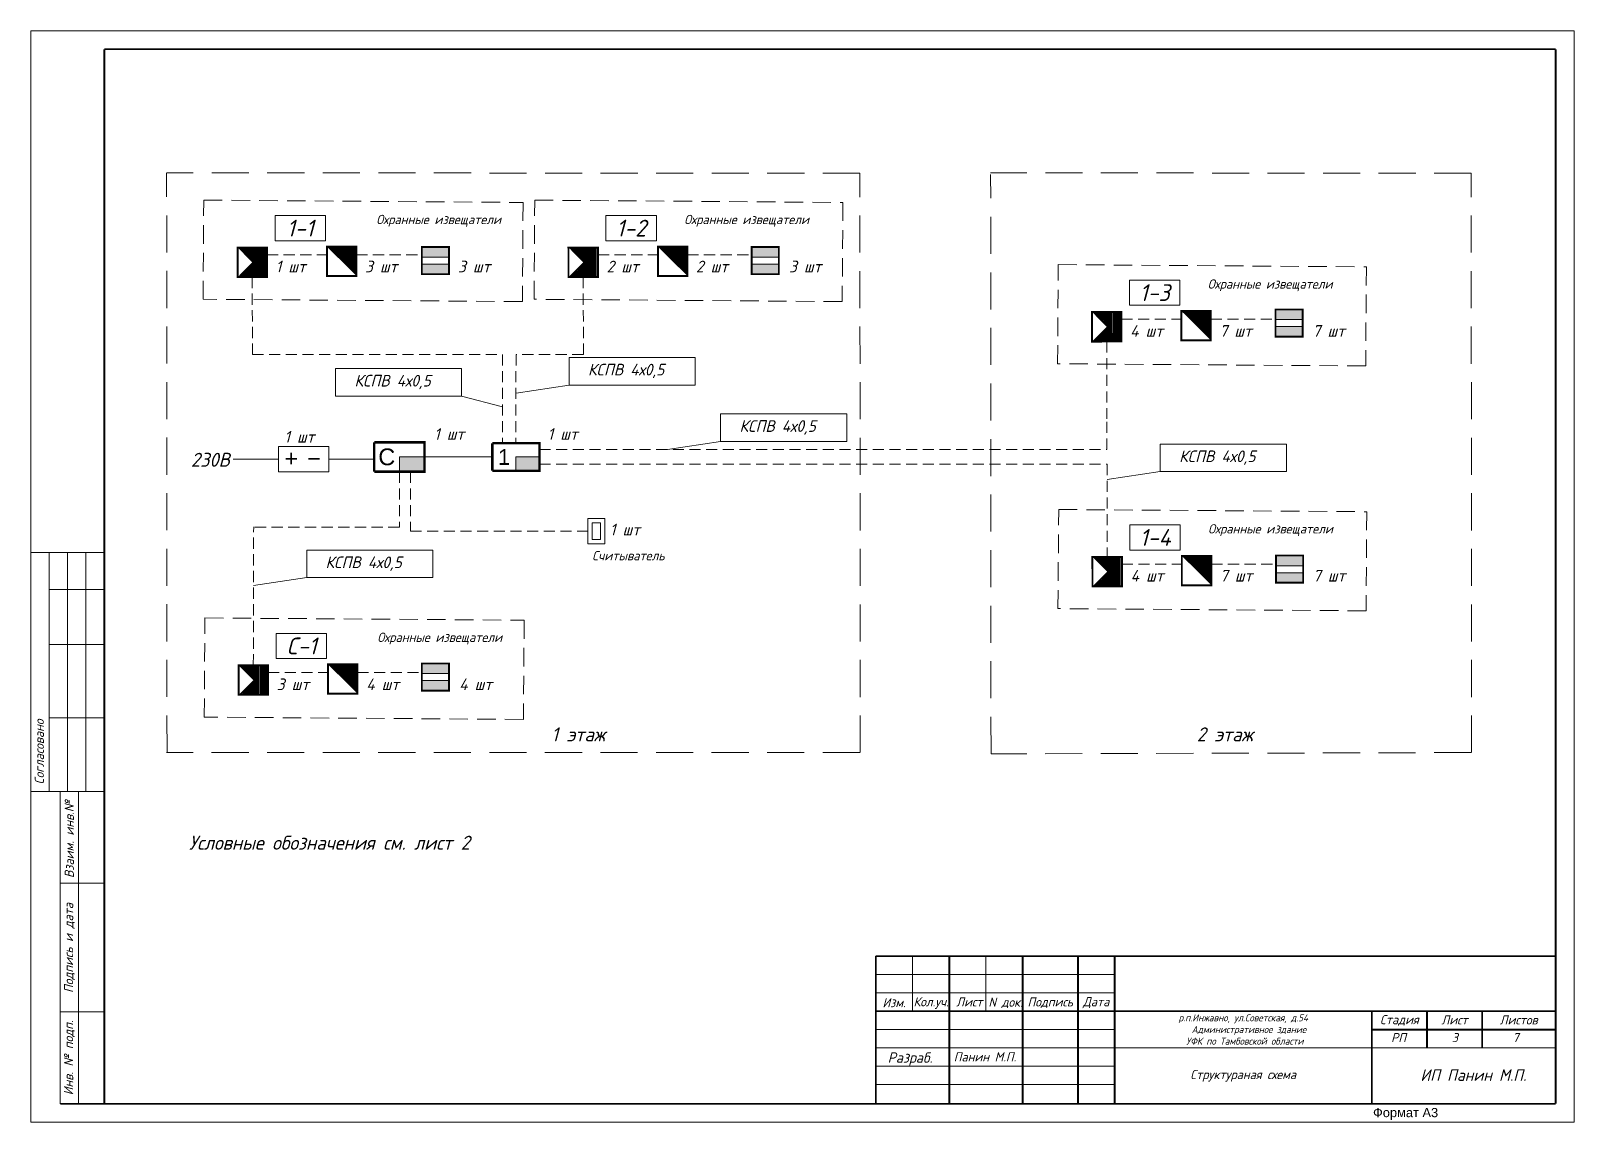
# Model space of a CAD drawing. Header units: inches. Extents: x 859 to 2125, y 393 to 1751.
# Drawn here: x 1376.7 to 1509, y 1393.5 to 1487 of the extents above; entities that cross this region are included whole.
import ezdxf

# ---------------------------------------------------------------- set-up
doc = ezdxf.new("R2010")
doc.units = ezdxf.units.IN
doc.header["$MEASUREMENT"] = 0
doc.linetypes.add('HIDDEN2', pattern=[4.7625, 3.175, -1.5875])
doc.linetypes.add('НЕВИДИМАЯ', pattern=[9.525, 6.35, -3.175])
doc.layers.get('0').transparency = 0.7
doc.layers.add('DESC', color=7, linetype='Continuous')
doc.styles.get("Standard").update_dxf_attribs({"font": 'GOST_Common Italic_0.ttf'})

# ---------------------------------------------------------------- blocks, each defined once
blk = doc.blocks.new('Объем')
at = {"const_width": 0.2}
blk.add_lwpolyline([(0, 0), (0, 3), (3, 3), (3, 0)], close=True, dxfattribs=at)
for points in [[(0.21, 2.94), (0.21, 0.09)], [(0.41, 2.94), (0.41, 0.09)], [(0.61, 2.94), (0.61, 0.09)], [(0.8, 2.94), (0.8, 0.09)], [(1.01, 2.94), (1.01, 0.09)], [(1.21, 2.94), (1.21, 0.09)], [(1.39, 1.52), (2.81, 2.97)], [(1.39, 2.94), (1.39, 0.09)], [(1.39, 1.48), (2.82, 0.03)], [(1.56, 2.93), (1.56, 1.76)], [(1.76, 2.94), (1.76, 1.94)], [(1.94, 2.95), (1.94, 2.15)], [(2.13, 2.93), (2.13, 2.33)], [(2.3, 2.93), (2.3, 2.52)], [(2.49, 2.94), (2.49, 2.7)], [(1.56, 0.09), (1.56, 1.25)], [(1.74, 0.06), (1.74, 1.05)], [(1.94, 0.06), (1.94, 0.87)], [(2.13, 0.05), (2.13, 0.66)], [(2.31, 0.06), (2.31, 0.48)], [(2.49, 0.07), (2.49, 0.29)]]:
    blk.add_lwpolyline(points, dxfattribs=at)
blk = doc.blocks.new('Звуковой')
blk.add_lwpolyline([(0.1, 2.9, 0, 4, 0), (1.5, 1.51, 4, 4, 0)], format="xyseb")
at = {"const_width": 0.2}
blk.add_lwpolyline([(0, 0), (0, 3), (3, 3), (3, 0)], close=True, dxfattribs=at)

msp = doc.modelspace()

# ---------------------------------------------------------------- hatches: boundary and pattern name
at = {"layer": 'DESC', "lineweight": 15}
h = msp.add_hatch(color=0, dxfattribs=at)
h.dxf.hatch_style = 1
h.paths.add_polyline_path([(1410.24, 1467.02), (1410.24, 1466.16), (1412.57, 1466.16), (1412.57, 1467.02)])
h.paths.add_polyline_path([(1412.57, 1467.62), (1412.57, 1468.49), (1410.24, 1468.49), (1410.24, 1467.62)])
h = msp.add_hatch(color=0, dxfattribs=at)
h.dxf.hatch_style = 1
h.paths.add_polyline_path([(1438.51, 1467.02), (1438.51, 1466.16), (1440.84, 1466.16), (1440.84, 1467.02)])
h.paths.add_polyline_path([(1440.84, 1467.62), (1440.84, 1468.49), (1438.51, 1468.49), (1438.51, 1467.62)])
h = msp.add_hatch(color=0, dxfattribs=at)
h.dxf.hatch_style = 1
h.paths.add_polyline_path([(1483.42, 1461.67), (1483.42, 1460.81), (1485.75, 1460.81), (1485.75, 1461.67)])
h.paths.add_polyline_path([(1485.75, 1462.27), (1485.75, 1463.14), (1483.42, 1463.14), (1483.42, 1462.27)])
at = {"layer": 'DESC'}
for points in [[(1408.31, 1450.49), (1408.31, 1449.23), (1410.47, 1449.23), (1410.47, 1450.49)], [(1418.3, 1450.49), (1418.3, 1449.31), (1420.32, 1449.31), (1420.32, 1450.49)]]:
    msp.add_hatch(color=0, dxfattribs=at).paths.add_polyline_path(points)
at = {"layer": 'DESC', "lineweight": 15}
h = msp.add_hatch(color=0, dxfattribs=at)
h.dxf.hatch_style = 1
h.paths.add_polyline_path([(1483.46, 1440.57), (1483.46, 1439.71), (1485.79, 1439.71), (1485.79, 1440.57)])
h.paths.add_polyline_path([(1485.79, 1441.17), (1485.79, 1442.04), (1483.46, 1442.04), (1483.46, 1441.17)])
h = msp.add_hatch(color=0, dxfattribs=at)
h.dxf.hatch_style = 1
h.paths.add_polyline_path([(1410.24, 1431.32), (1410.24, 1430.46), (1412.57, 1430.46), (1412.57, 1431.32)])
h.paths.add_polyline_path([(1412.57, 1431.92), (1412.57, 1432.79), (1410.24, 1432.79), (1410.24, 1431.92)])

# ---------------------------------------------------------------- linework, layer by layer
at = {"layer": 'DESC', "color": 7, "lineweight": 15}
for p, q in [((1376.72, 1393.47), (1376.72, 1487.02)), ((1376.72, 1487.02), (1509.02, 1487.02)), ((1509.02, 1487.02), (1509.02, 1393.47)), ((1452.3, 1407.7), (1452.3, 1402.98)), ((1458.6, 1407.7), (1458.6, 1402.98)), ((1449.15, 1406.13), (1469.63, 1406.13)), ((1449.15, 1404.55), (1469.63, 1404.55)), ((1449.15, 1401.4), (1469.63, 1401.4)), ((1449.15, 1399.83), (1469.63, 1399.83)), ((1469.63, 1399.83), (1507.43, 1399.83)), ((1449.15, 1398.25), (1469.63, 1398.25)), ((1449.15, 1396.68), (1469.63, 1396.68)), ((1509.02, 1393.47), (1376.72, 1393.47))]:
    msp.add_line(p, q, dxfattribs=at)
at = {"layer": 'DESC', "color": 0, "linetype": 'HIDDEN2', "lineweight": 15}
for p, q in [((1447.79, 1474.83), (1388.36, 1474.84)), ((1388.39, 1425.16), (1388.36, 1474.83)), ((1447.82, 1425.15), (1447.79, 1474.82)), ((1500.2, 1474.83), (1459, 1474.84)), ((1459.03, 1425.04), (1459, 1474.7)), ((1500.22, 1425.15), (1500.2, 1474.82)), ((1447.78, 1425.15), (1388.36, 1425.16)), ((1500.19, 1425.15), (1459.03, 1425.04))]:
    msp.add_line(p, q, dxfattribs=at)
at = {"layer": 'DESC', "color": 0, "linetype": 'HIDDEN2', "lineweight": 15, "ltscale": 0.3}
for p, q in [((1396.96, 1467.83), (1402.1, 1467.83)), ((1404.62, 1467.83), (1410.07, 1467.83)), ((1425.33, 1467.83), (1430.47, 1467.83)), ((1432.99, 1467.83), (1438.45, 1467.83)), ((1395.7, 1465.92), (1395.71, 1459.28)), ((1424.07, 1465.92), (1424.09, 1459.28)), ((1470.21, 1462.3), (1475.35, 1462.3)), ((1477.87, 1462.31), (1483.33, 1462.31)), ((1395.71, 1459.28), (1417.16, 1459.28)), ((1417.16, 1459.28), (1417.16, 1451.67)), ((1418.31, 1459.28), (1418.3, 1451.67)), ((1424.09, 1459.28), (1418.31, 1459.28)), ((1468.95, 1460.39), (1468.97, 1453.76)), ((1468.97, 1451.13), (1468.97, 1453.76)), ((1420.32, 1451.13), (1468.97, 1451.13)), ((1408.31, 1449.23), (1408.31, 1444.47)), ((1409.26, 1449.23), (1409.26, 1444.13)), ((1420.32, 1449.87), (1468.98, 1449.87)), ((1468.98, 1449.87), (1468.98, 1441.92)), ((1395.79, 1432.62), (1395.82, 1444.5)), ((1408.31, 1444.47), (1395.82, 1444.47)), ((1409.26, 1444.13), (1424.47, 1444.13)), ((1470.24, 1441.31), (1475.39, 1441.31)), ((1477.91, 1441.31), (1483.36, 1441.31)), ((1397.05, 1432.01), (1402.19, 1432.01)), ((1404.71, 1432.01), (1410.17, 1432.01))]:
    msp.add_line(p, q, dxfattribs=at)
at = {"layer": 'DESC', "color": 0, "lineweight": 15}
for p, q in [((1422.86, 1456.66), (1418.31, 1455.97)), ((1413.65, 1455.71), (1417.16, 1454.79)), ((1435.85, 1451.82), (1431.3, 1451.13)), ((1394.06, 1450.31), (1397.95, 1450.31)), ((1402.27, 1450.31), (1406.15, 1450.31)), ((1410.47, 1450.49), (1416.28, 1450.49)), ((1410.47, 1450.14), (1410.47, 1450.14)), ((1473.54, 1449.24), (1468.98, 1448.55)), ((1400.37, 1440.15), (1395.81, 1439.46))]:
    msp.add_line(p, q, dxfattribs=at)
at = {"layer": 'DESC', "lineweight": 15}
for p, q in [((1383.02, 1442.29), (1376.72, 1442.29)), ((1378.29, 1442.29), (1378.29, 1421.82)), ((1379.87, 1442.29), (1379.87, 1421.82)), ((1381.44, 1442.29), (1381.44, 1421.82)), ((1383.02, 1439.14), (1378.29, 1439.14)), ((1383.02, 1434.42), (1378.29, 1434.42)), ((1383.02, 1428.12), (1378.29, 1428.12)), ((1383.02, 1421.82), (1376.72, 1421.82)), ((1379.24, 1421.82), (1379.24, 1395.04)), ((1379.24, 1421.82), (1383.02, 1421.82)), ((1380.81, 1421.82), (1380.81, 1395.04)), ((1379.24, 1413.94), (1383.02, 1413.94)), ((1379.24, 1402.92), (1383.02, 1402.92))]:
    msp.add_line(p, q, dxfattribs=at)
at = {"layer": 'DESC', "color": 7, "lineweight": 15, "const_width": 0.158}
for points in [[(1383.02, 1485.45), (1383.02, 1395.04), (1507.44, 1395.04)], [(1507.44, 1485.45), (1383.02, 1485.45)], [(1507.44, 1395.04), (1507.44, 1485.45)], [(1449.15, 1407.7), (1449.15, 1395.1)], [(1449.15, 1407.7), (1507.43, 1407.7)], [(1455.45, 1407.7), (1455.45, 1395.04)], [(1461.75, 1407.7), (1461.75, 1395.1)], [(1466.48, 1407.7), (1466.48, 1395.1)], [(1469.63, 1407.7), (1469.63, 1395.1)], [(1449.15, 1402.98), (1507.43, 1402.98)], [(1491.68, 1395.04), (1491.68, 1402.98)], [(1496.4, 1399.83), (1496.4, 1402.98)], [(1501.13, 1399.83), (1501.13, 1402.98)], [(1491.68, 1401.4), (1507.43, 1401.4)]]:
    msp.add_lwpolyline(points, dxfattribs=at)
at = {"layer": 'DESC', "color": 0, "linetype": 'HIDDEN2', "lineweight": 15, "ltscale": 0.5}
for points in [[(1391.54, 1472.51), (1418.91, 1472.31), (1418.86, 1463.81), (1391.48, 1464.01)], [(1419.91, 1472.51), (1446.33, 1472.31), (1446.27, 1463.81), (1419.86, 1464.01)], [(1464.79, 1466.98), (1491.21, 1466.79), (1491.15, 1458.29), (1464.74, 1458.48)], [(1464.83, 1445.99), (1491.24, 1445.8), (1491.19, 1437.3), (1464.77, 1437.49)], [(1391.64, 1436.69), (1419.01, 1436.5), (1418.95, 1427.99), (1391.58, 1428.19)]]:
    msp.add_lwpolyline(points, close=True, dxfattribs=at)
at = {"layer": 'DESC', "color": 0, "lineweight": 15}
for points in [[(1397.65, 1471.19), (1401.97, 1471.19), (1401.97, 1469.03), (1397.65, 1469.03), (1397.65, 1471.19)], [(1426.02, 1471.19), (1430.34, 1471.19), (1430.34, 1469.03), (1426.02, 1469.03), (1426.02, 1471.19)], [(1470.9, 1465.66), (1475.22, 1465.66), (1475.22, 1463.5), (1470.9, 1463.5), (1470.9, 1465.66)], [(1410.47, 1450.49), (1408.31, 1450.49)], [(1408.31, 1450.49), (1408.31, 1449.23)], [(1420.32, 1450.49), (1418.3, 1450.49)], [(1418.3, 1450.49), (1418.3, 1449.31)], [(1408.31, 1449.23), (1408.31, 1449.23)], [(1418.3, 1449.31), (1418.3, 1449.31)], [(1424.47, 1445.21), (1425.91, 1445.21), (1425.91, 1443.05), (1424.47, 1443.05), (1424.47, 1445.21)], [(1424.83, 1444.85), (1425.55, 1444.85), (1425.55, 1443.41), (1424.83, 1443.41), (1424.83, 1444.85)], [(1470.94, 1444.67), (1475.26, 1444.67), (1475.26, 1442.51), (1470.94, 1442.51), (1470.94, 1444.67)], [(1397.75, 1435.37), (1402.07, 1435.37), (1402.07, 1433.21), (1397.75, 1433.21), (1397.75, 1435.37)]]:
    msp.add_lwpolyline(points, dxfattribs=at)
for points, const_width in [([(1410.24, 1468.49), (1412.57, 1468.49), (1412.57, 1466.16), (1410.24, 1466.16), (1410.24, 1468.49)], 0.155), ([(1438.51, 1468.49), (1440.84, 1468.49), (1440.84, 1466.16), (1438.51, 1466.16), (1438.51, 1468.49)], 0.155), ([(1483.42, 1463.14), (1485.75, 1463.14), (1485.75, 1460.81), (1483.42, 1460.81), (1483.42, 1463.14)], 0.155), ([(1406.15, 1451.75), (1406.15, 1449.23)], 0.216), ([(1406.15, 1451.75), (1410.47, 1451.75), (1410.47, 1449.23), (1406.15, 1449.23)], 0.216), ([(1416.28, 1451.67), (1416.28, 1449.31)], 0.202), ([(1416.28, 1451.67), (1420.32, 1451.67), (1420.32, 1449.31), (1416.28, 1449.31)], 0.202), ([(1483.46, 1442.04), (1485.79, 1442.04), (1485.79, 1439.71), (1483.46, 1439.71), (1483.46, 1442.04)], 0.155), ([(1410.24, 1432.79), (1412.57, 1432.79), (1412.57, 1430.46), (1410.24, 1430.46), (1410.24, 1432.79)], 0.155)]:
    msp.add_lwpolyline(points, dxfattribs=dict(at, const_width=const_width))
for points in [[(1410.24, 1468.49), (1412.57, 1468.49), (1412.57, 1467.62), (1410.24, 1467.62)], [(1438.51, 1468.49), (1440.84, 1468.49), (1440.84, 1467.62), (1438.51, 1467.62)], [(1412.57, 1466.16), (1410.24, 1466.16), (1410.24, 1467.02), (1412.57, 1467.02)], [(1440.84, 1466.16), (1438.51, 1466.16), (1438.51, 1467.02), (1440.84, 1467.02)], [(1483.42, 1463.14), (1485.75, 1463.14), (1485.75, 1462.27), (1483.42, 1462.27)], [(1485.75, 1460.81), (1483.42, 1460.81), (1483.42, 1461.67), (1485.75, 1461.67)], [(1402.84, 1458.08), (1413.65, 1458.08), (1413.65, 1455.71), (1402.84, 1455.71)], [(1422.86, 1459.02), (1433.67, 1459.02), (1433.67, 1456.66), (1422.86, 1456.66)], [(1435.85, 1454.19), (1446.66, 1454.19), (1446.66, 1451.82), (1435.85, 1451.82)], [(1397.95, 1449.23), (1402.27, 1449.23), (1402.27, 1451.39), (1397.95, 1451.39)], [(1473.54, 1451.6), (1484.35, 1451.6), (1484.35, 1449.24), (1473.54, 1449.24)], [(1400.37, 1442.51), (1411.17, 1442.51), (1411.17, 1440.15), (1400.37, 1440.15)], [(1483.46, 1442.04), (1485.79, 1442.04), (1485.79, 1441.17), (1483.46, 1441.17)], [(1485.79, 1439.71), (1483.46, 1439.71), (1483.46, 1440.57), (1485.79, 1440.57)], [(1410.24, 1432.79), (1412.57, 1432.79), (1412.57, 1431.92), (1410.24, 1431.92)], [(1412.57, 1430.46), (1410.24, 1430.46), (1410.24, 1431.32), (1412.57, 1431.32)]]:
    msp.add_lwpolyline(points, close=True, dxfattribs=at)
at = {"layer": 'DESC', "color": 0, "linetype": 'НЕВИДИМАЯ', "lineweight": 15, "const_width": 0.144}
for points in [[(1398.56, 1450.34), (1399.53, 1450.34)], [(1399.03, 1450.85), (1399.03, 1449.87)], [(1400.51, 1450.34), (1401.49, 1450.34)]]:
    msp.add_lwpolyline(points, dxfattribs=at)
at = {"layer": 'DESC', "lineweight": 15, "const_width": 0.158}
msp.add_lwpolyline([(1379.24, 1395.04), (1383.02, 1395.04)], dxfattribs=at)

# ---------------------------------------------------------------- block references
at = {"layer": 'DESC', "color": 0}
for name, p, xscale, yscale, zscale, rotation in [('Звуковой', (1402.1, 1468.52), 0.8399951999999031, 0.8399951999999031, 0.8399951999999031, 270), ('Звуковой', (1430.47, 1468.52), 0.8399951999999031, 0.8399951999999031, 0.8399951999999031, 270), ('Объем', (1396.96, 1465.92), -0.8399520000001003, 0.8399520000000122, 0.8399520000000001, 0.05815664228504325), ('Объем', (1425.33, 1465.92), -0.8399520000001002, 0.8399520000000122, 0.8399520000000001, 0.05815664228504325), ('Звуковой', (1475.35, 1463), 0.8399951999999031, 0.8399951999999031, 0.8399951999999031, 270), ('Объем', (1470.21, 1460.39), -0.8399520000001, 0.8399520000000122, 0.8399520000000001, 0.05815664228504325), ('Звуковой', (1475.39, 1442.01), 0.8399951999999031, 0.8399951999999031, 0.8399951999999031, 270), ('Объем', (1470.25, 1439.4), -0.8399520000001, 0.8399520000000122, 0.8399520000000001, 0.05815664228504325), ('Звуковой', (1402.19, 1432.71), 0.8399951999999031, 0.8399951999999031, 0.8399951999999031, 270), ('Объем', (1397.05, 1430.1), -0.8399520000001004, 0.8399520000000122, 0.8399520000000001, 0.05815664228504325)]:
    msp.add_blockref(name, p, dxfattribs=dict(at, xscale=xscale, yscale=yscale, zscale=zscale, rotation=rotation))

# ---------------------------------------------------------------- texts
at = {"layer": 'DESC', "color": 7}
for s, p in [('Кол.уч.', (1452.39, 1403.39)), ('Лист', (1456.04, 1403.38)), ('N док.', (1458.81, 1403.36)), ('РП', (1493.33, 1400.32)), ('3', (1498.53, 1400.32)), ('7', (1503.74, 1400.32))]:
    msp.add_text(s, height=0.787, dxfattribs=at).set_placement(p)
at = {"layer": 'DESC', "color": 0, "attachment_point": 1}
for s, width, heights, insert, char_height in [('\\pt2.4;Охранные извещатели', 15.8242, [1.22], (1406.33, 1471.25), 0.8), ('\\pt2.4;Охранные извещатели', 15.8242, [1.22], (1432.73, 1471.25), 0.8), ('1 шт ', 6.4521, [0], (1397.71, 1467.32), 1), ('3 шт ', 6.4521, [0], (1405.37, 1467.32), 1), ('3 шт ', 6.4521, [0], (1413.34, 1467.32), 1), ('2 шт ', 6.4521, [0], (1426.08, 1467.32), 1), ('2 шт ', 6.4521, [0], (1433.74, 1467.32), 1), ('3 шт ', 6.4521, [0], (1441.72, 1467.32), 1), ('\\pt2.4;Охранные извещатели', 15.8242, [1.22], (1477.61, 1465.72), 0.8), ('4 шт ', 6.4521, [0], (1470.96, 1461.8), 1), ('7 шт ', 6.4521, [0], (1478.62, 1461.8), 1), ('7 шт ', 6.4521, [0], (1486.6, 1461.8), 1), ('КСПВ 4х0,5 ', 9.1713, [1.06], (1424.48, 1458.48), 1), ('КСПВ 4х0,5 ', 9.1713, [1.06], (1404.46, 1457.53), 1), ('1 шт ', 6.4521, [0], (1398.45, 1452.72), 1), ('1 шт ', 6.4521, [0], (1411.29, 1452.96), 1), ('1 шт ', 6.4521, [0], (1421.02, 1452.96), 1), ('КСПВ 4х0,5 ', 9.1713, [1.06], (1437.47, 1453.64), 1), ('230В', 0.7525, [0], (1390.44, 1450.85), 1.2), ('КСПВ 4х0,5 ', 9.1713, [1.06], (1475.16, 1451.05), 1), ('1 шт ', 6.4521, [0], (1426.36, 1444.77), 1), ('\\pt2.4;Охранные извещатели', 15.8242, [1.22], (1477.64, 1444.73), 0.8), ('Считыватель', 15.8242, [1.22], (1424.84, 1442.43), 0.8), ('КСПВ 4х0,5 ', 9.1713, [1.06], (1401.98, 1441.96), 1), ('4 шт ', 6.4521, [0], (1471, 1440.81), 1), ('7 шт ', 6.4521, [0], (1478.66, 1440.81), 1), ('7 шт ', 6.4521, [0], (1486.63, 1440.81), 1), ('\\pt2.4;Охранные извещатели', 15.8242, [1.22], (1406.42, 1435.43), 0.8), ('3 шт ', 6.4521, [0], (1397.8, 1431.5), 1), ('4 шт ', 6.4521, [0], (1405.47, 1431.5), 1), ('4 шт ', 6.4521, [0], (1413.44, 1431.5), 1), ('Условные обозначения см. лист 2', 37.2731, [2.89], (1390.28, 1418.02), 1.2)]:
    msp.add_mtext_dynamic_manual_height_columns(s, width=width, gutter_width=1, heights=heights, dxfattribs=dict(at, insert=insert, char_height=char_height))
at = {"layer": 'DESC', "color": 0, "attachment_point": 5}
for s, insert, char_height, width in [('1-1', (1399.81, 1470.11), 1.44, 4.32), ('1-2', (1428.18, 1470.11), 1.44, 4.32), ('1-3', (1473.06, 1464.58), 1.44, 4.32), ('{\\fArial|b0|i0|c204|p34;C}', (1407.23, 1450.49), 1.44, 2.16), ('{\\fArial|b0|i0|c204|p34;1}', (1417.29, 1450.49), 1.347, 2.0205), ('1-4', (1473.1, 1443.59), 1.44, 4.32), ('C-1', (1399.91, 1434.29), 1.44, 4.32), ('Стадия', (1494.04, 1402.19), 0.787, 4.725), ('Лист', (1498.76, 1402.23), 0.787, 5.67), ('Листов', (1504.26, 1402.23), 0.787, 5.3325)]:
    msp.add_mtext(s, dxfattribs=dict(at, insert=insert, char_height=char_height, width=width))
at = {"layer": 'DESC', "char_height": 0.7875, "attachment_point": 1, "rotation": 90}
for s, insert, width in [('Cогласовано', (1377.05, 1422.4), 9.4622), ('Взаим. инв.№', (1379.62, 1414.39), 14.4387), ('Подпись и дата', (1379.56, 1404.54), 11.3549), ('Инв. № подп.', (1379.56, 1395.77), 13.2391)]:
    msp.add_mtext(s, dxfattribs=dict(at, insert=insert, width=width))
at = {"layer": 'DESC', "color": 0, "linetype": 'HIDDEN2', "ltscale": 0.3, "char_height": 1.2, "attachment_point": 1}
for s, insert in [('1 этаж', (1421.35, 1427.31)), ('2 этаж', (1476.67, 1427.31))]:
    msp.add_mtext_dynamic_manual_height_columns(s, width=37.2731, gutter_width=1, heights=[2.89], dxfattribs=dict(at, insert=insert))
at = {"layer": 'DESC', "attachment_point": 5}
for s, insert, char_height, width in [('Изм.', (1450.72, 1403.71), 0.787, 3.15), ('Подпись', (1464.11, 1403.71), 0.787, 4.725), ('Дата', (1468.04, 1403.71), 0.787, 3.15), ('Структураная схема', (1480.65, 1397.44), 0.7875, 22.05)]:
    msp.add_mtext(s, dxfattribs=dict(at, insert=insert, char_height=char_height, width=width))
at = {"layer": 'DESC', "color": 0, "lineweight": 15, "attachment_point": 1}
for s, width, heights, insert, char_height in [('\\pi23.60412;р.п.Инжавно, ул.Советская, д.54\\P\\pi24.36617; Административное здание \\P\\pi24.27003;УФК по Тамбовской области', 59.1919, [0], (1451.5, 1402.71), 0.6), ('\\pi4.80835;ИП Панин М.П.', 17.9743, [1.74], (1491.03, 1398), 1)]:
    msp.add_mtext_dynamic_manual_height_columns(s, width=width, gutter_width=1, heights=heights, dxfattribs=dict(at, insert=insert, char_height=char_height))
at = {"layer": 'DESC', "color": 0, "lineweight": 15, "insert": (1452.09, 1398.88), "char_height": 0.9, "width": 7.0924, "attachment_point": 5}
msp.add_mtext('Разраб.', dxfattribs=at)
at = {"layer": 'DESC', "lineweight": 15, "insert": (1458.51, 1399.06), "char_height": 0.787, "width": 6.3, "attachment_point": 5}
msp.add_mtext('Панин М.П.', dxfattribs=at)
at = {"layer": 'DESC', "linetype": 'НЕВИДИМАЯ', "insert": (1491.78, 1394.68), "char_height": 0.7875, "width": 9.1777, "attachment_point": 1}
msp.add_mtext('{\\fArial|b0|i0|c204|p34;Формат А3}', dxfattribs=at)

doc.saveas('drawing.dxf')
